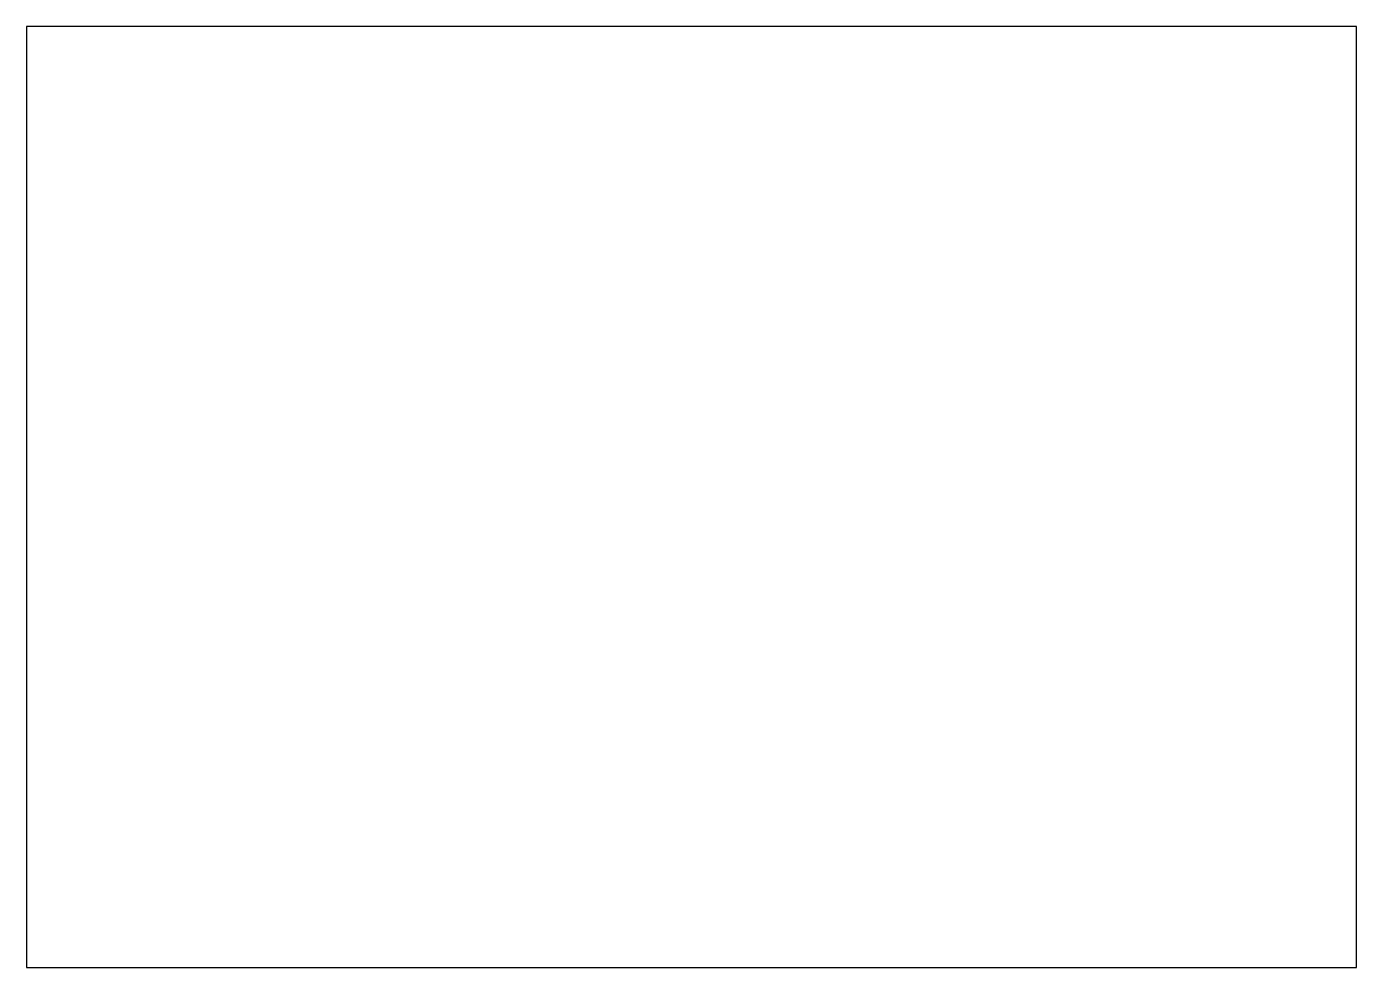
# Paper-space layout '橫ACR-2' of a CAD drawing. Header units: millimetres. Extents: x -3 to 270, y 5 to 198.
import ezdxf

# ---------------------------------------------------------------- set-up
doc = ezdxf.new("R2010")
doc.units = ezdxf.units.MM
doc.header["$LTSCALE"] = 6
doc.layers.get('0').update_dxf_attribs({"linetype": 'CONTINUOUS'})
doc.layers.add('3', color=3, linetype='CONTINUOUS')

# ---------------------------------------------------------------- blocks, each defined once
blk = doc.blocks.new('AA3')
blk.add_lwpolyline([(0, 0), (420, 0), (420, 297), (0, 297)], close=True)

psp = doc.layouts.new('橫ACR-2')

# ---------------------------------------------------------------- block references
at = {"layer": '3', "xscale": 0.65, "yscale": 0.65, "zscale": 0.65}
psp.add_blockref('AA3', (-3.12, 4.83), dxfattribs=at)

# ---------------------------------------------------------------- viewports
at = {"layer": '0'}
psp.add_viewport(center=(133.38, 101.35), size=(273, 193.05), view_center_point=(630, 148.5), view_height=297, dxfattribs=at)

doc.saveas('drawing.dxf')
